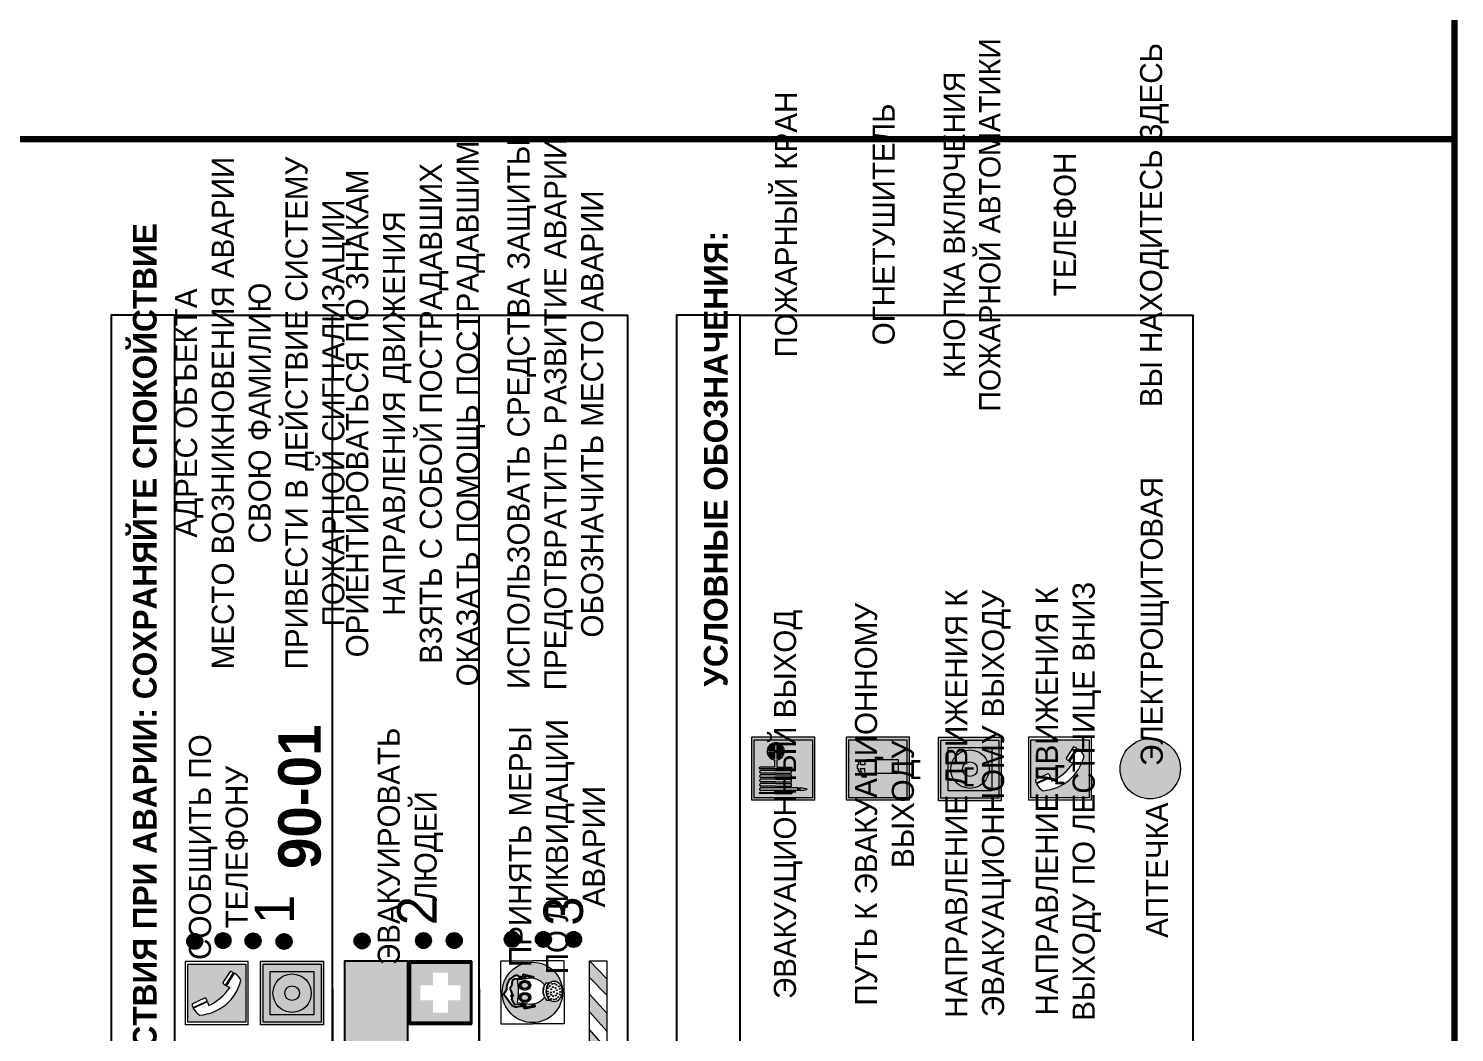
# Model space of a CAD drawing. Header units: millimetres. Extents: x 13114 to 67229, y 22859 to 38520.
# Drawn here: x 19758.9 to 19939.7, y 30784.1 to 30911.3 of the extents above; entities that cross this region are included whole.
import ezdxf

# ---------------------------------------------------------------- set-up
doc = ezdxf.new("R2010")
doc.units = ezdxf.units.MM
doc.styles.add('обычный', font='arial.ttf')

# ---------------------------------------------------------------- blocks, each defined once
blk = doc.blocks.new('A$C38D26F80')
h = blk.add_hatch(color=5)
h.dxf.hatch_style = 1
h.paths.add_polyline_path([(-8.77, -4.48, 1), (-0.19, -4.48, 1)])
h.paths.add_polyline_path([(-6.75, -3.58), (-6.75, -3.31), (-6.62, -3.22), (-6.5, -3.22), (-6.42, -3.3), (-6.39, -3.28), (-6.59, -2.23), (-6.59, -2.01), (-6.38, -1.58), (-4.76, -0.4), (-4.13, -0.79, -0.362848), (-2.1, -2.1, -0.201049), (-2.17, -2.48, 0.085434), (-2.26, -3.13), (-1.9, -3.16), (-2.25, -4.7), (-2.4, -4.59), (-2.43, -4.34), (-2.36, -4.34), (-2.14, -3.34), (-2.47, -3.42), (-2.58, -1.95), (-2.77, -1.58), (-3.58, -1.52), (-3.92, -1.26), (-5.05, -1.73), (-4.87, -1.39), (-5.41, -1.6), (-5.41, -1.46), (-6.13, -1.87), (-6.18, -3.5), (-6.56, -3.47), (-6.37, -4.59), (-6.16, -4.43), (-6.16, -4.66), (-6.36, -4.79), (-6.37, -4.8), (-6.51, -4.76)], flags=16)
h.paths.add_polyline_path([(-6.51, -4.76), (-6.36, -4.79), (-6.37, -4.8)], flags=0)
h.paths.add_polyline_path([(-5.92, -2.34, 0.089508), (-2.67, -2.35), (-2.48, -3.88, -0.268602), (-3.4, -6.18, 0.262449), (-5.2, -6.18, -0.268602), (-6.11, -3.88)], flags=16)
edge = h.paths.add_edge_path(flags=16)
edge.add_ellipse((-5.19, -3.41), major_axis=(0, 0.842), ratio=0.848992, start_angle=0, end_angle=360)
edge = h.paths.add_edge_path(flags=0)
edge.add_ellipse((-5.19, -3.39), major_axis=(0, 0.665), ratio=0.853798, start_angle=0, end_angle=360)
edge = h.paths.add_edge_path(flags=0)
edge.add_ellipse((-5.19, -3.4), major_axis=(0, 0.528), ratio=0.864094, start_angle=0, end_angle=360)
edge = h.paths.add_edge_path(flags=16)
edge.add_ellipse((-3.47, -3.4), major_axis=(0, 0.842), ratio=0.848992, start_angle=0, end_angle=360)
h.paths.add_polyline_path([(-3.13, -6.45), (-3.13, -6.84, 0.383174), (-5.57, -6.85), (-5.57, -6.49, -0.369952)], flags=16)
edge = h.paths.add_edge_path(flags=0)
edge.add_ellipse((-3.47, -3.39), major_axis=(0, 0.665), ratio=0.853798, start_angle=0, end_angle=360)
edge = h.paths.add_edge_path(flags=0)
edge.add_ellipse((-3.47, -3.4), major_axis=(0, 0.528), ratio=0.864094, start_angle=0, end_angle=360)
edge = h.paths.add_edge_path(flags=16)
edge.add_ellipse((-4.34, -7.57), major_axis=(-1.48, 0), ratio=0.744955, start_angle=0, end_angle=360)
h.paths.add_polyline_path([(-5.01, -6.85, -1), (-5.15, -6.85, -1)], flags=0)
h.paths.add_polyline_path([(-5.33, -7.14, -1), (-5.47, -7.14, -1)], flags=0)
h.paths.add_polyline_path([(-4.61, -6.71, -1), (-4.74, -6.71, -1)], flags=16)
h.paths.add_polyline_path([(-5.43, -7.51, -1), (-5.57, -7.51, -1)], flags=0)
h.paths.add_polyline_path([(-4.26, -6.67, -1), (-4.4, -6.67, -1)], flags=16)
h.paths.add_polyline_path([(-4.74, -7.14, -1), (-4.88, -7.14, -1)], flags=0)
h.paths.add_polyline_path([(-4.93, -7.43, -1), (-5.07, -7.43, -1)], flags=0)
h.paths.add_polyline_path([(-4.41, -7.07, -1), (-4.54, -7.07, -1)], flags=0)
h.paths.add_polyline_path([(-5.33, -7.87, -1), (-5.46, -7.87, -1)], flags=0)
h.paths.add_polyline_path([(-3.8, -6.71, -1), (-3.94, -6.71, -1)], flags=16)
h.paths.add_polyline_path([(-4.85, -7.78, -1), (-4.98, -7.78, -1)], flags=0)
h.paths.add_polyline_path([(-3.96, -7.14, -1), (-4.1, -7.14, -1)], flags=0)
h.paths.add_polyline_path([(-4.33, -7.53, -1), (-4.47, -7.53, -1)], flags=0)
h.paths.add_polyline_path([(-5.09, -8.12, -1), (-5.23, -8.12, -1)], flags=0)
h.paths.add_polyline_path([(-3.5, -6.94, -1), (-3.64, -6.94, -1)], flags=0)
h.paths.add_polyline_path([(-4.54, -7.97, -1), (-4.68, -7.97, -1)], flags=0)
h.paths.add_polyline_path([(-3.66, -7.39, -1), (-3.8, -7.39, -1)], flags=0)
h.paths.add_polyline_path([(-4.73, -8.35, -1), (-4.86, -8.35, -1)], flags=0)
h.paths.add_polyline_path([(-4.09, -7.96, -1), (-4.23, -7.96, -1)], flags=0)
h.paths.add_polyline_path([(-3.77, -7.74, -1), (-3.91, -7.74, -1)], flags=0)
h.paths.add_polyline_path([(-3.22, -7.27, -1), (-3.35, -7.27, -1)], flags=0)
h.paths.add_polyline_path([(-4.34, -8.4, -1), (-4.47, -8.4, -1)], flags=0)
h.paths.add_polyline_path([(-3.16, -7.61, -1), (-3.3, -7.61, -1)], flags=0)
h.paths.add_polyline_path([(-3.9, -8.35, -1), (-4.04, -8.35, -1)], flags=0)
h.paths.add_polyline_path([(-3.32, -7.91, -1), (-3.46, -7.91, -1)], flags=0)
h.paths.add_polyline_path([(-3.55, -8.23, -1), (-3.69, -8.23, -1)], flags=0)
at = {"color": 5, "lineweight": 5}
for p, q in [((-4.48, 0), (-8.96, 0)), ((-8.96, 0), (-8.96, -4.48)), ((-4.48, 0), (0, 0)), ((0, 0), (0, -4.48)), ((-6.59, -2.01), (-6.38, -1.58)), ((-6.59, -2.23), (-6.59, -2.01)), ((-6.38, -1.58), (-4.76, -0.4)), ((-6.13, -1.87), (-6.18, -3.5)), ((-5.41, -1.46), (-6.13, -1.87)), ((-4.87, -1.39), (-5.41, -1.6)), ((-5.41, -1.6), (-5.41, -1.46)), ((-3.92, -1.26), (-5.05, -1.73)), ((-5.05, -1.73), (-4.87, -1.39)), ((-4.76, -0.4), (-4.13, -0.79)), ((-3.58, -1.52), (-3.92, -1.26)), ((-2.77, -1.58), (-3.58, -1.52)), ((-2.58, -1.95), (-2.77, -1.58)), ((-2.47, -3.42), (-2.58, -1.95)), ((-6.75, -3.31), (-6.62, -3.22)), ((-6.75, -3.58), (-6.75, -3.31)), ((-6.51, -4.76), (-6.75, -3.58)), ((-6.62, -3.22), (-6.5, -3.22)), ((-6.39, -3.28), (-6.59, -2.23)), ((-6.18, -3.5), (-6.56, -3.47)), ((-6.56, -3.47), (-6.37, -4.59)), ((-6.5, -3.22), (-6.42, -3.3)), ((-6.42, -3.3), (-6.39, -3.28)), ((-5.92, -2.34), (-6.11, -3.88)), ((-2.67, -2.34), (-2.48, -3.88)), ((-2.14, -3.34), (-2.47, -3.42)), ((-2.36, -4.34), (-2.14, -3.34)), ((-1.9, -3.16), (-2.26, -3.13)), ((-2.25, -4.7), (-1.9, -3.16)), ((-8.96, -8.96), (-8.96, -4.48)), ((-6.37, -4.8), (-6.51, -4.76)), ((-6.37, -4.59), (-6.16, -4.43)), ((-6.16, -4.66), (-6.37, -4.8)), ((-6.16, -4.43), (-6.16, -4.66)), ((-2.43, -4.34), (-2.4, -4.59)), ((-2.43, -4.34), (-2.36, -4.34)), ((-2.4, -4.59), (-2.25, -4.7)), ((0, -8.96), (0, -4.48)), ((-5.57, -6.49), (-5.57, -6.85)), ((-3.13, -6.45), (-3.13, -6.84)), ((-4.48, -8.96), (-8.96, -8.96)), ((-4.48, -8.96), (0, -8.96))]:
    blk.add_line(p, q, dxfattribs=at)
at = {"color": 5}
for p, q in [((-6.59, -2.01), (-6.38, -1.58)), ((-6.59, -2.23), (-6.59, -2.01)), ((-6.38, -1.58), (-4.76, -0.4)), ((-6.13, -1.87), (-6.18, -3.5)), ((-5.41, -1.46), (-6.13, -1.87)), ((-4.87, -1.39), (-5.41, -1.6)), ((-5.41, -1.6), (-5.41, -1.46)), ((-3.92, -1.26), (-5.05, -1.73)), ((-5.05, -1.73), (-4.87, -1.39)), ((-4.76, -0.4), (-4.13, -0.79)), ((-3.58, -1.52), (-3.92, -1.26)), ((-2.77, -1.58), (-3.58, -1.52)), ((-2.58, -1.95), (-2.77, -1.58)), ((-2.47, -3.42), (-2.58, -1.95)), ((-6.75, -3.31), (-6.62, -3.22)), ((-6.75, -3.58), (-6.75, -3.31)), ((-6.51, -4.76), (-6.75, -3.58)), ((-6.62, -3.22), (-6.5, -3.22)), ((-6.39, -3.28), (-6.59, -2.23)), ((-6.18, -3.5), (-6.56, -3.47)), ((-6.56, -3.47), (-6.37, -4.59)), ((-6.5, -3.22), (-6.42, -3.3)), ((-6.42, -3.3), (-6.39, -3.28)), ((-2.14, -3.34), (-2.47, -3.42)), ((-2.36, -4.34), (-2.14, -3.34)), ((-2.26, -3.13), (-1.9, -3.16)), ((-1.9, -3.16), (-2.25, -4.7)), ((-6.37, -4.8), (-6.51, -4.76)), ((-6.36, -4.79), (-6.51, -4.76)), ((-6.37, -4.59), (-6.16, -4.43)), ((-6.16, -4.66), (-6.37, -4.8)), ((-6.16, -4.66), (-6.36, -4.79)), ((-6.16, -4.43), (-6.16, -4.66)), ((-2.4, -4.59), (-2.43, -4.34)), ((-2.43, -4.34), (-2.36, -4.34)), ((-2.25, -4.7), (-2.4, -4.59))]:
    blk.add_line(p, q, dxfattribs=at)
at = {"color": 5, "lineweight": 5}
for centre, radius in [((-4.48, -4.48), 4.29), ((-5.5, -7.51), 0.0678), ((-5.4, -7.14), 0.0678), ((-5.4, -7.87), 0.0678), ((-5.16, -8.12), 0.0678), ((-5.08, -6.85), 0.0678), ((-5, -7.43), 0.0678), ((-4.91, -7.78), 0.0678), ((-4.81, -7.14), 0.0678), ((-4.67, -6.71), 0.0678), ((-4.61, -7.97), 0.0678), ((-4.47, -7.07), 0.0678), ((-4.4, -7.53), 0.0678), ((-4.33, -6.67), 0.0678), ((-4.16, -7.96), 0.0678), ((-4.03, -7.14), 0.0678), ((-3.87, -6.71), 0.0678), ((-3.84, -7.74), 0.0678), ((-3.73, -7.39), 0.0678), ((-3.57, -6.94), 0.0678), ((-3.39, -7.91), 0.0678), ((-3.28, -7.27), 0.0678), ((-3.23, -7.61), 0.0678), ((-4.79, -8.35), 0.0678), ((-4.4, -8.4), 0.0678), ((-3.97, -8.35), 0.0678), ((-3.62, -8.23), 0.0678)]:
    blk.add_circle(centre, radius, dxfattribs=at)
at = {"color": 5}
for centre, radius, start, end in [((-3.89, -2.66), 1.88, 17.387, 97.1599), ((-0.35, -3.07), 1.91, 162.2553, 181.7878), ((-2.6, -2.2), 0.511, 326.3906, 11.8614)]:
    blk.add_arc(centre, radius, start, end, dxfattribs=at)
at = {"color": 5, "lineweight": 5}
for centre, radius, start, end in [((-3.66, -4.24), 2.47, 171.573, 231.7124), ((-4.28, 6.66), 9.15, 259.6987, 280.1569), ((-4.93, -4.24), 2.47, 308.2876, 8.427), ((-0.47, -3.05), 1.79, 161.5846, 182.4584), ((-2.6, -2.2), 0.513, 326.4781, 11.7739), ((-4.33, -7.88), 1.87, 50.358, 131.5662), ((-4.3, -7.78), 1.83, 60.5889, 119.4111), ((-4.34, -8.2), 1.82, 48.4943, 132.3565)]:
    blk.add_arc(centre, radius, start, end, dxfattribs=at)
for centre, major_axis, ratio in [((-5.19, -3.41), (0, 0.842), 0.848992), ((-5.19, -3.39), (0, 0.665), 0.853798), ((-5.19, -3.4), (0, 0.528), 0.864094), ((-3.47, -3.4), (0, 0.842), 0.848992), ((-3.47, -3.39), (0, 0.665), 0.853798), ((-3.47, -3.4), (0, 0.528), 0.864094), ((-4.34, -7.57), (-1.48, 0), 0.744955)]:
    blk.add_ellipse(centre, major_axis=major_axis, ratio=ratio, dxfattribs=at)
blk = doc.blocks.new('A$C47DD6509')
at = {"lineweight": 5}
for points in [[(-8.69, 0), (-11.19, 0), (-11.19, -2.22)], [(-4.22, 0), (-6.45, 0), (-8.91, -2.22), (-6.61, -2.22)], [(0, 0), (-2.09, 0), (-4.36, -2.22), (-2.29, -2.22)]]:
    blk.add_hatch(color=242, dxfattribs=at).paths.add_polyline_path(points)
at = {"color": 242, "lineweight": 5}
for p, q in [((-11.19, -2.22), (-8.69, 0)), ((-11.19, -2.22), (-11.19, 0)), ((-11.19, 0), (-8.69, 0)), ((-11.19, 0), (0, 0)), ((-8.91, -2.22), (-6.45, 0)), ((-6.61, -2.22), (-4.22, 0)), ((-4.36, -2.22), (-2.09, 0)), ((-2.29, -2.22), (0, 0)), ((0, 0), (0, -2.22)), ((0, -2.22), (-11.19, -2.22))]:
    blk.add_line(p, q, dxfattribs=at)
blk = doc.blocks.new('A$C32E8229D')
at = {"true_color": 0xffffff}
blk.add_hatch(color=7, dxfattribs=at).paths.add_polyline_path([(0, 0), (0, -8), (16, -8), (16, 0)])
h = blk.add_hatch(color=126)
h.paths.add_polyline_path([(0.2, -0.2), (15.8, -0.2), (15.8, -7.8), (0.2, -7.8)])
h.paths.add_polyline_path([(13.49, -2.05), (12.08, -2.05), (11.37, -2.63, 0.162397), (11.29, -2.84), (11.29, -3.63), (10.35, -3.63), (10.35, -4.05), (11.68, -4.05), (11.68, -3.48), (12.26, -4.28), (11.29, -5.1), (11.29, -6.78), (11.85, -6.78), (11.85, -5.44), (12.8, -4.64), (12.8, -5.94), (14.46, -5.94), (14.46, -5.39), (13.45, -5.39), (13.45, -3.97), (12.46, -2.59), (13.15, -2.59), (13.69, -3.34), (14.18, -3)], flags=16)
h.paths.add_polyline_path([(10.74, -1.82, 1), (11.8, -1.82, 1)], flags=16)
h.paths.add_polyline_path([(9.39, -3.59), (5.99, -3.59), (6.56, -3.03), (5.91, -3.03), (5.1, -3.83), (5.91, -4.64), (6.56, -4.64), (5.99, -4.09), (9.39, -4.09)], flags=16)
h.paths.add_polyline_path([(4.29, -1.08), (1.72, -1.08), (1.72, -6.6), (4.29, -6.6)], flags=16)
at = {"color": 126}
blk.add_lwpolyline([(16, -8), (0, -8), (0, 0), (16, 0)], close=True, dxfattribs=at)
blk = doc.blocks.new('A$C18900ED3')
h = blk.add_hatch(color=126)
h.paths.add_polyline_path([(-0.18, -0.18), (-7.02, -0.18), (-7.02, -7.02), (-0.18, -7.02)])
h.paths.add_polyline_path([(-5.89, -4.46), (-5.89, -2.77), (-4.46, -2.77), (-4.46, -1.31), (-2.77, -1.31), (-2.77, -2.77), (-1.33, -2.77), (-1.33, -4.46), (-2.77, -4.46), (-2.77, -5.89), (-4.46, -5.89), (-4.46, -4.46)], flags=16)
at = {"color": 126}
for p, q in [((-7.2, 0), (-7.2, -7.2)), ((0, 0), (-7.2, 0)), ((0, -7.2), (0, 0)), ((-7.02, -7.02), (-7.02, -0.18)), ((-7.02, -0.18), (-0.18, -0.18)), ((-0.18, -0.18), (-0.18, -7.02)), ((-7.2, -7.2), (0, -7.2)), ((-0.18, -7.02), (-7.02, -7.02))]:
    blk.add_line(p, q, dxfattribs=at)
blk = doc.blocks.new('A$C456E1F9C')
at = {"lineweight": 5}
h = blk.add_hatch(color=242, dxfattribs=at)
h.paths.add_polyline_path([(0.51, -1.47), (0.51, -13.26), (12.29, -13.26), (12.29, -1.47)])
h.paths.add_polyline_path([(5.42, -4.95, -0.254479), (4.78, -5.4), (3.52, -2.53, -0.209735), (4.23, -2.4)], flags=16)
h.paths.add_polyline_path([(8.53, -8.6), (10.87, -10.17), (10.54, -10.76), (8.03, -9.13, -0.192251)], flags=16)
h.paths.add_polyline_path([(4.61, -5.49, 0.005518), (3.87, -5.72, 0.128647), (7.49, -10.01, 0.00809), (7.83, -9.33), (10.47, -10.97, -0.16736), (8.99, -12.25, -0.327862), (1.95, -3.95, -0.166952), (3.36, -2.62)], flags=16)
at = {"color": 242, "lineweight": 5}
for p, q in [((0, -13.77), (0, -0.97)), ((12.8, -0.97), (0, -0.97)), ((4.61, -5.49), (3.36, -2.62)), ((3.52, -2.53), (4.78, -5.4)), ((4.23, -2.4), (5.42, -4.95)), ((12.8, -13.77), (12.8, -0.97)), ((10.81, -10.12), (8.53, -8.6)), ((7.83, -9.33), (10.47, -10.97)), ((8.03, -9.13), (10.54, -10.76)), ((10.54, -10.76), (10.8, -10.3)), ((10.8, -10.3), (10.81, -10.12)), ((0, -13.77), (12.8, -13.77))]:
    blk.add_line(p, q, dxfattribs=at)
blk.add_lwpolyline([(0.51, -1.47), (12.29, -1.47), (12.29, -13.26), (0.51, -13.26)], close=True, dxfattribs=at)
for centre, radius, start, end in [((4.59, -5.34), 2.99, 114.2845, 152.1974), ((4.02, -3.27), 0.891, 76.3284, 123.7092), ((11.12, -3.31), 9.19, 183.9915, 256.6009), ((14.98, -39.1), 35.17, 107.1487, 108.4135), ((13.86, -0.94), 11.08, 205.5536, 234.8762), ((4.68, -4.59), 0.824, 276.9621, 334.0723), ((8.94, -9.5), 0.989, 114.4092, 157.9388), ((-13.31, 0.8), 23.44, 332.5487, 334.4027), ((7.87, -9.46), 3, 291.9291, 329.9329)]:
    blk.add_arc(centre, radius, start, end, dxfattribs=at)
blk = doc.blocks.new('A$C54414219')
at = {"true_color": 0xffffff}
h = blk.add_hatch(color=7, dxfattribs=at)
h.paths.add_polyline_path([(2.39, -9.45), (2.39, -18.3), (11.23, -18.3), (11.23, -9.45)], flags=0)
h.paths.add_polyline_path([(10.71, -13.87, -1), (2.92, -13.87, -1)], flags=0)
h.paths.add_polyline_path([(8.3, -13.87, -1), (5.33, -13.87, -1)], flags=0)
h.paths.add_polyline_path([(0.41, -7.47), (0.41, -20.27), (13.21, -20.27), (13.21, -7.47)])
h.paths.add_polyline_path([(0.92, -19.77), (12.71, -19.77), (12.71, -7.98), (0.92, -7.98)], flags=16)
h.paths.add_polyline_path([(11.23, -9.45), (11.23, -18.3), (2.39, -18.3), (2.39, -9.45)], flags=0)
at = {"lineweight": 5}
h = blk.add_hatch(color=242, dxfattribs=at)
h.paths.add_polyline_path([(12.71, -7.98), (0.92, -7.98), (0.92, -19.77), (12.71, -19.77)])
h.paths.add_polyline_path([(11.23, -18.3), (2.39, -18.3), (2.39, -9.45), (11.23, -9.45)], flags=16)
h.paths.add_polyline_path([(10.71, -13.87, -1), (2.92, -13.87, -1)], flags=0)
h.paths.add_polyline_path([(8.3, -13.87, -1), (5.33, -13.87, -1)], flags=0)
at = {"true_color": 0xffffff}
h = blk.add_hatch(color=7, dxfattribs=at)
h.paths.add_polyline_path([(2.39, -9.45), (2.39, -18.3), (11.23, -18.3), (11.23, -9.45)])
h.paths.add_polyline_path([(10.71, -13.87, -1), (2.92, -13.87, -1)], flags=16)
h.paths.add_polyline_path([(8.3, -13.87, -1), (5.33, -13.87, -1)], flags=0)
at = {"lineweight": 5}
h = blk.add_hatch(color=242, dxfattribs=at)
h.paths.add_polyline_path([(2.92, -13.87, 1), (10.71, -13.87, 1)])
h.paths.add_polyline_path([(8.3, -13.87, -1), (5.33, -13.87, -1)], flags=16)
at = {"color": 242, "lineweight": 5}
for p, q in [((0.41, -20.27), (0.41, -7.47)), ((0.41, -7.47), (13.21, -7.47)), ((0.41, -7.47), (13.21, -7.47)), ((13.21, -20.27), (13.21, -7.47)), ((0.41, -20.27), (13.21, -20.27))]:
    blk.add_line(p, q, dxfattribs=at)
for points in [[(0.92, -7.98), (12.71, -7.98), (12.71, -19.77), (0.92, -19.77)], [(2.39, -9.45), (11.23, -9.45), (11.23, -18.3), (2.39, -18.3)]]:
    blk.add_lwpolyline(points, close=True, dxfattribs=at)
for radius in [3.89, 1.49]:
    blk.add_circle((6.81, -13.87), radius, dxfattribs=at)
blk = doc.blocks.new('A$C37112FD5')
at = {"true_color": 0xf5f5ff}
h = blk.add_hatch(color=7, dxfattribs=at)
h.dxf.hatch_style = 1
h.paths.add_polyline_path([(12.8, -7.4), (0, -7.4), (0, -20.2), (12.8, -20.2)])
h.paths.add_polyline_path([(12.29, -7.91), (12.29, -19.69), (0.51, -19.69), (0.51, -7.91)], flags=16)
h.paths.add_polyline_path([(4.98, -9.04, -0.42597), (5.17, -9.22), (5.17, -12.25), (5.17, -15.29, -0.432244), (4.98, -15.47), (4.83, -15.47, -0.42597), (4.64, -15.29), (4.64, -12.25), (4.64, -9.22, -0.432244), (4.83, -9.04)], flags=0)
h.paths.add_polyline_path([(4.28, -9.22), (4.28, -12.25), (4.28, -15.29, -0.432244), (4.09, -15.47), (3.94, -15.47, -0.42597), (3.75, -15.29), (3.75, -12.25), (3.75, -9.22, -0.432244), (3.94, -9.04), (4.09, -9.04, -0.42597)], flags=0)
h.paths.add_polyline_path([(5.72, -9.04), (5.87, -9.04, -0.42597), (6.06, -9.22), (6.06, -12.25), (6.06, -15.29, -0.432244), (5.87, -15.47), (5.72, -15.47, -0.42597), (5.53, -15.29), (5.53, -12.25), (5.53, -9.22, -0.432244)], flags=0)
h.paths.add_polyline_path([(6.42, -8.9), (6.5, -8.9, -0.42597), (6.69, -9.08), (6.69, -12.03), (8.21, -12.03, -15.824349), (8.21, -12.47), (6.69, -12.47), (6.69, -15.42, -0.432244), (6.5, -15.6), (6.42, -15.6)], flags=0)
h.paths.add_polyline_path([(3.39, -9.22), (3.39, -12.25), (3.39, -15.29, -0.432244), (3.2, -15.47), (3.05, -15.47, -0.42597), (2.85, -15.29), (2.85, -12.25), (2.85, -9.22, -0.432244), (3.05, -9.04), (3.2, -9.04, -0.42597)], flags=0)
h.paths.add_polyline_path([(2.5, -9.22), (2.5, -16.71), (1.96, -16.71), (1.96, -9.22, -0.432244), (2.15, -9.04), (2.31, -9.04, -0.42597)], flags=0)
h.paths.add_polyline_path([(1.61, -8.9), (1.61, -15.6), (1.57, -15.6, -0.42597), (1.37, -15.42), (1.37, -12.03), (1.37, -9.09, -0.432244), (1.57, -8.9)], flags=0)
h.paths.add_polyline_path([(9.76, -10.81), (9.76, -12.03), (8.49, -12.03, -0.336371)], flags=0)
h.paths.add_polyline_path([(8.49, -12.47), (9.76, -12.47), (9.76, -13.7, -0.336371)], flags=0)
h.paths.add_polyline_path([(10.11, -10.81, -0.336371), (11.38, -12.03), (10.11, -12.03)], flags=0)
h.paths.add_polyline_path([(10.11, -12.47), (11.38, -12.47, -0.336371), (10.11, -13.7)], flags=0)
h.paths.add_polyline_path([(2.5, -16.84), (2.5, -17.05), (1.97, -17.05), (1.97, -16.84)], flags=0)
h.paths.add_polyline_path([(2.5, -17.24, -0.033778), (2.24, -18.6, -0.033778), (1.97, -17.24)], flags=0)
h = blk.add_hatch(color=242)
h.dxf.hatch_style = 1
h.paths.add_polyline_path([(12.29, -7.91), (0.51, -7.91), (0.51, -19.69), (12.29, -19.69)])
h.paths.add_polyline_path([(6.42, -15.6), (6.42, -8.9), (6.5, -8.9, -0.42597), (6.69, -9.08), (6.69, -12.03), (8.21, -12.03, -15.824349), (8.21, -12.47), (6.69, -12.47), (6.69, -15.42, -0.432244), (6.5, -15.6)], flags=16)
h.paths.add_polyline_path([(5.87, -15.47), (5.72, -15.47, -0.42597), (5.53, -15.29), (5.53, -12.25), (5.53, -9.22, -0.432244), (5.72, -9.04), (5.87, -9.04, -0.42597), (6.06, -9.22), (6.06, -12.25), (6.06, -15.29, -0.432244)], flags=16)
h.paths.add_polyline_path([(4.98, -15.47), (4.83, -15.47, -0.42597), (4.64, -15.29), (4.64, -12.25), (4.64, -9.22, -0.432244), (4.83, -9.04), (4.98, -9.04, -0.42597), (5.17, -9.22), (5.17, -12.25), (5.17, -15.29, -0.432244)], flags=16)
h.paths.add_polyline_path([(4.09, -15.47), (3.94, -15.47, -0.42597), (3.75, -15.29), (3.75, -12.25), (3.75, -9.22, -0.432244), (3.94, -9.04), (4.09, -9.04, -0.42597), (4.28, -9.22), (4.28, -12.25), (4.28, -15.29, -0.432244)], flags=16)
h.paths.add_polyline_path([(3.2, -15.47), (3.05, -15.47, -0.42597), (2.85, -15.29), (2.85, -12.25), (2.85, -9.22, -0.432244), (3.05, -9.04), (3.2, -9.04, -0.42597), (3.39, -9.22), (3.39, -12.25), (3.39, -15.29, -0.432244)], flags=16)
h.paths.add_polyline_path([(2.5, -17.05), (1.97, -17.05), (1.97, -16.84), (2.5, -16.84)], flags=16)
h.paths.add_polyline_path([(2.5, -17.24, -0.033778), (2.24, -18.6, -0.033778), (1.97, -17.24)], flags=16)
h.paths.add_polyline_path([(2.5, -16.71), (1.96, -16.71), (1.96, -9.22, -0.432244), (2.15, -9.04), (2.31, -9.04, -0.42597), (2.5, -9.22)], flags=16)
h.paths.add_polyline_path([(1.61, -15.6), (1.57, -15.6, -0.42597), (1.37, -15.42), (1.37, -12.03), (1.37, -9.09, -0.432244), (1.57, -8.9), (1.61, -8.9)], flags=16)
h.paths.add_polyline_path([(8.49, -12.47), (9.76, -12.47), (9.76, -13.7, -0.336371)], flags=0)
h.paths.add_polyline_path([(10.11, -13.7), (10.11, -12.47), (11.38, -12.47, -0.336371)], flags=0)
h.paths.add_polyline_path([(8.49, -12.03, -0.336371), (9.76, -10.81), (9.76, -12.03)], flags=0)
h.paths.add_polyline_path([(10.11, -12.03), (10.11, -10.81, -0.336371), (11.38, -12.03)], flags=0)
h = blk.add_hatch(color=7, dxfattribs=at)
h.dxf.hatch_style = 1
h.paths.add_polyline_path([(1.61, -8.9), (1.57, -8.9, 0.432244), (1.37, -9.09), (1.37, -12.03), (1.37, -15.42, 0.42597), (1.57, -15.6), (1.61, -15.6)])
h.paths.add_polyline_path([(2.5, -9.22, 0.42597), (2.31, -9.04), (2.15, -9.04, 0.432244), (1.96, -9.22), (1.96, -16.71), (2.5, -16.71)])
h.paths.add_polyline_path([(2.5, -16.84), (1.97, -16.84), (1.97, -17.05), (2.5, -17.05)])
h.paths.add_polyline_path([(2.5, -17.24), (1.97, -17.24, 0.033778), (2.24, -18.6, 0.033778)])
h.paths.add_polyline_path([(3.39, -12.25), (3.39, -9.22, 0.42597), (3.2, -9.04), (3.05, -9.04, 0.432244), (2.85, -9.22), (2.85, -12.25), (2.85, -15.29, 0.42597), (3.05, -15.47), (3.2, -15.47, 0.432244), (3.39, -15.29)])
h.paths.add_polyline_path([(4.28, -12.25), (4.28, -9.22, 0.42597), (4.09, -9.04), (3.94, -9.04, 0.432244), (3.75, -9.22), (3.75, -12.25), (3.75, -15.29, 0.42597), (3.94, -15.47), (4.09, -15.47, 0.432244), (4.28, -15.29)])
h.paths.add_polyline_path([(5.17, -12.25), (5.17, -9.22, 0.42597), (4.98, -9.04), (4.83, -9.04, 0.432244), (4.64, -9.22), (4.64, -12.25), (4.64, -15.29, 0.42597), (4.83, -15.47), (4.98, -15.47, 0.432244), (5.17, -15.29)])
h.paths.add_polyline_path([(6.06, -12.25), (6.06, -9.22, 0.42597), (5.87, -9.04), (5.72, -9.04, 0.432244), (5.53, -9.22), (5.53, -12.25), (5.53, -15.29, 0.42597), (5.72, -15.47), (5.87, -15.47, 0.432244), (6.06, -15.29)])
h.paths.add_polyline_path([(6.69, -12.47), (8.21, -12.47, 15.824349), (8.21, -12.03), (6.69, -12.03), (6.69, -9.08, 0.42597), (6.5, -8.9), (6.42, -8.9), (6.42, -15.6), (6.5, -15.6, 0.432244), (6.69, -15.42)])
h.paths.add_polyline_path([(8.49, -12.47), (9.76, -12.47), (9.76, -13.7, -0.336371)], flags=16)
h.paths.add_polyline_path([(8.49, -12.03, -0.336371), (9.76, -10.81), (9.76, -12.03)], flags=16)
h.paths.add_polyline_path([(10.11, -12.47), (11.38, -12.47, -0.336371), (10.11, -13.7)], flags=16)
h.paths.add_polyline_path([(10.11, -12.03), (10.11, -10.81, -0.336371), (11.38, -12.03)], flags=16)
h = blk.add_hatch(color=242)
h.dxf.hatch_style = 1
h.paths.add_polyline_path([(9.76, -10.81, 0.336371), (8.49, -12.03), (9.76, -12.03)])
h.paths.add_polyline_path([(10.11, -10.81), (10.11, -12.03), (11.38, -12.03, 0.336371)])
h.paths.add_polyline_path([(11.38, -12.47), (10.11, -12.47), (10.11, -13.7, 0.336371)])
h.paths.add_polyline_path([(9.76, -12.47), (8.49, -12.47, 0.336371), (9.76, -13.7)])
at = {"color": 242, "lineweight": 5}
for p, q in [((0, -20.2), (0, -7.4)), ((0, -7.4), (12.8, -7.4)), ((12.8, -20.2), (12.8, -7.4)), ((1.37, -12.03), (1.37, -9.08)), ((1.57, -8.9), (1.61, -8.9)), ((1.61, -8.9), (1.61, -15.6)), ((1.96, -16.71), (1.96, -9.22)), ((2.15, -9.04), (2.31, -9.04)), ((2.5, -16.71), (2.5, -9.22)), ((2.85, -12.25), (2.85, -9.22)), ((3.05, -9.04), (3.2, -9.04)), ((3.39, -12.25), (3.39, -9.22)), ((3.75, -12.25), (3.75, -9.22)), ((3.94, -9.04), (4.09, -9.04)), ((4.28, -12.25), (4.28, -9.22)), ((4.64, -12.25), (4.64, -9.22)), ((4.83, -9.04), (4.98, -9.04)), ((5.17, -12.25), (5.17, -9.22)), ((5.53, -12.25), (5.53, -9.22)), ((5.72, -9.04), (5.87, -9.04)), ((6.06, -12.25), (6.06, -9.22)), ((6.42, -8.9), (6.42, -15.6)), ((6.5, -8.9), (6.42, -8.9)), ((6.69, -12.03), (6.69, -9.08)), ((9.76, -10.81), (9.76, -12.03)), ((10.11, -10.81), (10.11, -12.03)), ((1.37, -12.03), (1.37, -15.42)), ((2.85, -12.25), (2.85, -15.29)), ((3.39, -12.25), (3.39, -15.29)), ((3.75, -12.25), (3.75, -15.29)), ((4.28, -12.25), (4.28, -15.29)), ((4.64, -12.25), (4.64, -15.29)), ((5.17, -12.25), (5.17, -15.29)), ((5.53, -12.25), (5.53, -15.29)), ((6.06, -12.25), (6.06, -15.29)), ((8.21, -12.03), (6.69, -12.03)), ((8.21, -12.47), (6.69, -12.47)), ((6.69, -12.47), (6.69, -15.42)), ((9.76, -12.03), (8.49, -12.03)), ((9.76, -12.47), (8.49, -12.47)), ((9.76, -12.47), (9.76, -13.7)), ((11.38, -12.03), (10.11, -12.03)), ((11.38, -12.47), (10.11, -12.47)), ((10.11, -12.47), (10.11, -13.7)), ((1.57, -15.6), (1.61, -15.6)), ((1.96, -16.71), (2.5, -16.71)), ((1.97, -16.84), (2.5, -16.84)), ((1.97, -17.05), (1.97, -16.84)), ((2.5, -17.05), (1.97, -17.05)), ((1.97, -17.24), (2.5, -17.24)), ((2.5, -16.84), (2.5, -17.05)), ((3.05, -15.47), (3.2, -15.47)), ((3.94, -15.47), (4.09, -15.47)), ((4.83, -15.47), (4.98, -15.47)), ((5.72, -15.47), (5.87, -15.47)), ((6.42, -15.6), (6.5, -15.6)), ((0, -20.2), (12.8, -20.2))]:
    blk.add_line(p, q, dxfattribs=at)
blk.add_lwpolyline([(0.51, -7.91), (12.29, -7.91), (12.29, -19.69), (0.51, -19.69)], close=True, dxfattribs=at)
for centre, radius, start, end in [((1.56, -9.09), 0.182, 87.1027, 180.6071), ((2.15, -9.22), 0.182, 87.1027, 180.6071), ((2.32, -9.22), 0.182, 359.3929, 92.8973), ((3.04, -9.22), 0.182, 87.1027, 180.6071), ((3.21, -9.22), 0.182, 359.3929, 92.8973), ((3.93, -9.22), 0.182, 87.1027, 180.6071), ((4.1, -9.22), 0.182, 359.3929, 92.8973), ((4.82, -9.22), 0.182, 87.1027, 180.6071), ((4.99, -9.22), 0.182, 359.3929, 92.8973), ((5.71, -9.22), 0.182, 87.1027, 180.6071), ((5.88, -9.22), 0.182, 359.3929, 92.8973), ((6.51, -9.09), 0.182, 359.3929, 92.8973), ((9.93, -12.25), 1.74, 187.2319, 172.7681), ((9.93, -12.25), 1.46, 96.9927, 171.3585), ((9.93, -12.25), 1.46, 8.6415, 83.0073), ((9.93, -12.25), 1.46, 188.6415, 263.0073), ((9.93, -12.25), 1.46, 276.9927, 351.3585), ((1.56, -15.42), 0.182, 179.3929, 272.8973), ((12.17, -15.98), 10.27, 187.041, 194.7793), ((-7.7, -15.98), 10.27, 345.2207, 352.959), ((3.04, -15.29), 0.182, 179.3929, 272.8973), ((3.21, -15.29), 0.182, 267.1027, 0.6071), ((3.93, -15.29), 0.182, 179.3929, 272.8973), ((4.1, -15.29), 0.182, 267.1027, 0.6071), ((4.82, -15.29), 0.182, 179.3929, 272.8973), ((4.99, -15.29), 0.182, 267.1027, 0.6071), ((5.71, -15.29), 0.182, 179.3929, 272.8973), ((5.88, -15.29), 0.182, 267.1027, 0.6071), ((6.51, -15.42), 0.182, 267.1027, 0.6071)]:
    blk.add_arc(centre, radius, start, end, dxfattribs=at)
blk = doc.blocks.new('A$C7B8C2D5B')
at = {"lineweight": 0}
h = blk.add_hatch(color=5, dxfattribs=at)
h.dxf.hatch_style = 1
h.paths.add_polyline_path([(1.397, -3.024, 1), (-2.112, -3.024, 1)])
at = {"color": 5, "lineweight": 0}
blk.add_circle((-0.358, -3.024), 1.755, dxfattribs=at)
blk = doc.blocks.new('A$C3AD82952')
at = {"true_color": 0xf5f5ff}
h = blk.add_hatch(color=7, dxfattribs=at)
h.dxf.hatch_style = 1
h.paths.add_polyline_path([(8.21, 8.73, 0.414214), (7.89, 9.05), (7.22, 9.05), (7.22, 9.92), (7.59, 9.92, 1), (7.57, 10.36), (7.22, 10.36), (7.22, 10.6), (6.43, 10.6), (6.43, 10.36), (6.01, 10.36), (4.74, 9.59), (4.74, 8.69), (4.98, 8.73), (4.98, 9.26), (6.12, 9.91), (6.43, 9.91), (6.43, 9.05), (5.76, 9.05, 0.414214), (5.44, 8.73), (5.44, 2.2), (8.21, 2.2)], flags=0)
h.paths.add_polyline_path([(12.8, 12.8), (0, 12.8), (0, 0), (12.8, 0)])
h.paths.add_polyline_path([(0.51, 12.29), (12.29, 12.29), (12.29, 0.51), (0.51, 0.51)], flags=16)
h.paths.add_polyline_path([(4.74, 9.59), (6.01, 10.36), (6.43, 10.36), (6.43, 10.6), (7.22, 10.6), (7.22, 10.36), (7.59, 10.36, -0.94586), (7.59, 9.92), (7.22, 9.92), (7.22, 9.05), (7.89, 9.05, -0.414214), (8.21, 8.73), (8.21, 2.2), (5.44, 2.2), (5.44, 8.73, -0.414214), (5.76, 9.05), (6.43, 9.05), (6.43, 9.91), (6.12, 9.91), (4.98, 9.26), (4.98, 8.73), (4.74, 8.69)], flags=0)
h = blk.add_hatch(color=242)
h.dxf.hatch_style = 1
h.paths.add_polyline_path([(12.29, 12.29), (0.51, 12.29), (0.51, 0.51), (12.29, 0.51)])
h.paths.add_polyline_path([(4.74, 8.69), (4.74, 9.59), (6.01, 10.36), (6.43, 10.36), (6.43, 10.6), (7.22, 10.6), (7.22, 10.36), (7.59, 10.36, -0.94586), (7.59, 9.92), (7.22, 9.92), (7.22, 9.05), (7.89, 9.05, -0.414214), (8.21, 8.73), (8.21, 2.2), (5.44, 2.2), (5.44, 8.73, -0.414214), (5.76, 9.05), (6.43, 9.05), (6.43, 9.91), (6.12, 9.91), (4.98, 9.26), (4.98, 8.73)], flags=16)
h = blk.add_hatch(color=7, dxfattribs=at)
h.dxf.hatch_style = 1
h.paths.add_polyline_path([(8.21, 8.73, 0.414214), (7.89, 9.05), (7.22, 9.05), (7.22, 9.92), (7.59, 9.92, 1), (7.57, 10.36), (7.22, 10.36), (7.22, 10.6), (6.43, 10.6), (6.43, 10.36), (6.01, 10.36), (4.74, 9.59), (4.74, 8.69), (4.98, 8.73), (4.98, 9.26), (6.12, 9.91), (6.43, 9.91), (6.43, 9.05), (5.76, 9.05, 0.414214), (5.44, 8.73), (5.44, 2.2), (8.21, 2.2)])
at = {"color": 242, "lineweight": 5}
for p, q in [((0, 0), (0, 12.8)), ((0, 12.8), (12.8, 12.8)), ((12.8, 0), (12.8, 12.8)), ((6.01, 10.36), (4.74, 9.59)), ((4.74, 9.59), (4.74, 8.69)), ((4.74, 8.69), (4.98, 8.73)), ((4.98, 9.26), (6.12, 9.91)), ((4.98, 8.73), (4.98, 9.26)), ((5.44, 2.2), (5.44, 8.73)), ((5.76, 9.05), (6.43, 9.05)), ((6.01, 10.36), (6.43, 10.36)), ((6.12, 9.91), (6.43, 9.91)), ((7.22, 10.6), (6.43, 10.6)), ((6.43, 10.6), (6.43, 10.36)), ((6.43, 9.91), (6.43, 9.05)), ((7.22, 10.36), (7.22, 10.6)), ((7.59, 10.36), (7.22, 10.36)), ((7.22, 9.05), (7.22, 9.92)), ((7.59, 9.92), (7.22, 9.92)), ((7.89, 9.05), (7.22, 9.05)), ((8.21, 2.2), (8.21, 8.73)), ((0, 0), (12.8, 0)), ((5.44, 2.2), (8.21, 2.2))]:
    blk.add_line(p, q, dxfattribs=at)
blk.add_lwpolyline([(0.51, 12.29), (12.29, 12.29), (12.29, 0.51), (0.51, 0.51)], close=True, dxfattribs=at)
for centre, radius, start, end in [((5.76, 8.73), 0.32, 90, 180), ((7.58, 10.14), 0.223, 273.1875, 86.8125), ((7.89, 8.73), 0.32, 0, 90)]:
    blk.add_arc(centre, radius, start, end, dxfattribs=at)

msp = doc.modelspace()

# ---------------------------------------------------------------- hatches: boundary and pattern name
at = {"lineweight": 0}
h = msp.add_hatch(color=256, dxfattribs=at)
h.dxf.hatch_style = 1
h.paths.add_polyline_path([(19820.25, 30794.95, 1), (19820.25, 30796.88, 1)])
h = msp.add_hatch(color=256, dxfattribs=at)
h.dxf.hatch_style = 1
h.paths.add_polyline_path([(19828.03, 30794.95, 1), (19828.03, 30796.88, 1)])
h = msp.add_hatch(color=256, dxfattribs=at)
h.dxf.hatch_style = 1
h.paths.add_polyline_path([(19780.01, 30794.69, 1), (19780.01, 30796.62, 1)])
h = msp.add_hatch(color=256, dxfattribs=at)
h.dxf.hatch_style = 1
h.paths.add_polyline_path([(19783.59, 30794.79, 1), (19783.59, 30796.73, 1)])
h = msp.add_hatch(color=256, dxfattribs=at)
h.dxf.hatch_style = 1
h.paths.add_polyline_path([(19787.4, 30794.76, 1), (19787.4, 30796.69, 1)])
h = msp.add_hatch(color=256, dxfattribs=at)
h.dxf.hatch_style = 1
h.paths.add_polyline_path([(19791.33, 30794.67, 1), (19791.33, 30796.61, 1)])
h = msp.add_hatch(color=256, dxfattribs=at)
h.dxf.hatch_style = 1
h.paths.add_polyline_path([(19801.22, 30794.76, 1), (19801.22, 30796.69, 1)])
h = msp.add_hatch(color=256, dxfattribs=at)
h.dxf.hatch_style = 1
h.paths.add_polyline_path([(19809, 30794.8, 1), (19809, 30796.73, 1)])
h = msp.add_hatch(color=256, dxfattribs=at)
h.dxf.hatch_style = 1
h.paths.add_polyline_path([(19812.9, 30794.79, 1), (19812.9, 30796.72, 1)])
h = msp.add_hatch(color=256, dxfattribs=at)
h.dxf.hatch_style = 1
h.paths.add_polyline_path([(19824.2, 30794.94, 1), (19824.2, 30796.88, 1)])

# ---------------------------------------------------------------- linework, layer by layer
at = {"color": 1, "lineweight": 100}
for points in [[(19339.68, 31292.29), (19939.68, 31292.29), (19939.68, 30897.29), (19339.68, 30897.29)], [(19339.68, 30897.29), (19939.68, 30897.29), (19939.68, 30502.29), (19339.68, 30502.29)]]:
    msp.add_lwpolyline(points, close=True, dxfattribs=at)
for points in [[(19777.47, 30731.21), (19777.47, 30874.98), (19769.42, 30874.98), (19769.42, 30731.21)], [(19777.47, 30731.21), (19777.47, 30874.98), (19834.87, 30874.98), (19834.87, 30731.21)], [(19849.12, 30731.21), (19849.12, 30874.98), (19841.07, 30874.98), (19841.07, 30731.21)], [(19849.12, 30731.21), (19849.12, 30874.98), (19906.52, 30874.98), (19906.52, 30731.21)]]:
    msp.add_lwpolyline(points, close=True)
for points in [[(19797.47, 30789.63), (19797.47, 30731.21), (19797.47, 30874.98)], [(19816.04, 30789.63), (19816.04, 30731.21), (19816.04, 30874.98)]]:
    msp.add_lwpolyline(points)
for centre in [(19820.25, 30795.92), (19828.03, 30795.91), (19780.01, 30795.66), (19783.59, 30795.76), (19787.4, 30795.72), (19791.33, 30795.64), (19801.22, 30795.72), (19809, 30795.76), (19812.9, 30795.76), (19824.2, 30795.91)]:
    msp.add_circle(centre, 0.966)

# ---------------------------------------------------------------- block references
at = {"rotation": 90}
for name, p, xscale, yscale, zscale in [('A$C37112FD5', (19845.99, 30813.53), 0.6249984004534781, 0.6249984004534781, 0.6249984004534781), ('A$C3AD82952', (19870.6, 30813.53), 0.625, 0.625, 0.625), ('A$C54414219', (19869.59, 30813.22), 0.625, 0.625, 0.625), ('A$C456E1F9C', (19885.07, 30813.53), 0.625, 0.625, 0.625), ('A$C7B8C2D5B', (19894.53, 30818.31), 2.177419353276491, 2.177419353276491, 2.177419353276491), ('A$C456E1F9C', (19778.19, 30785.1), 0.625, 0.625, 0.625), ('A$C54414219', (19783.68, 30784.84), 0.625, 0.625, 0.625), ('A$C18900ED3', (19807.14, 30793.16), 1.111111111007631, 1.111111111007631, 1.111111111007631), ('A$C38D26F80', (19818.81, 30793.19), 0.8928571427240968, 0.8928571427240968, 0.8928571427240968)]:
    msp.add_blockref(name, p, dxfattribs=dict(at, xscale=xscale, yscale=yscale, zscale=zscale))
at = {"xscale": -1, "rotation": 90}
msp.add_blockref('A$C32E8229D', (19799, 30793.16), dxfattribs=at)
at = {"color": 242, "true_color": 0xc1121c, "rotation": 90}
msp.add_blockref('A$C47DD6509', (19830.03, 30793.19), dxfattribs=at)

# ---------------------------------------------------------------- texts
at = {"lineweight": 0, "attachment_point": 5, "rotation": 90, "style": 'обычный'}
for s, insert, char_height, width in [('\\pi-8.1,l8.1,t8.1;{\\fProxima Nova Rg|b0|i0|c204|p2;КНОПКА ВКЛЮЧЕНИЯ\\PПОЖАРНОЙ АВТОМАТИКИ}', (19878.55, 30886.44), 2.7, 126.6484), ('\\pi-8.4,l8.4,t8.4;{\\fProxima Nova Rg|b0|i0|c204|p2;ВЫ НАХОДИТЕСЬ ЗДЕСЬ\\H1.1997x; }', (19901.63, 30886.42), 2.8, 126.6484), ('\\pi-8.4,l8.4,t8.4;{\\fProxima Nova Rg|b0|i0|c204|p2;ПОЖАРНЫЙ КРАН\\H1.6404x; }', (19854.98, 30886.48), 2.8, 126.6484), ('\\pi-8.4,l8.4,t8.4;{\\fProxima Nova Rg|b0|i0|c204|p2;ОГНЕТУШИТЕЛЬ\\H1.1997x; }', (19867.34, 30886.5), 2.8, 126.6484), ('\\pi-8.4,l8.4,t8.4;{\\fProxima Nova Rg|b0|i0|c204|p2;ОРИЕНТИРОВАТЬСЯ ПО ЗНАКАМ \\PНАПРАВЛЕНИЯ ДВИЖЕНИЯ\\PВЗЯТЬ С СОБОЙ ПОСТРАДАВШИХ\\PОКАЗАТЬ ПОМОЩЬ ПОСТРАДАВШИМ}', (19808, 30862.54), 2.8, 126.6484), ('\\pi-8.4,l8.4,t8.4;{\\fProxima Nova Rg|b0|i0|c204|p2;ИСПОЛЬЗОВАТЬ СРЕДСТВА ЗАЩИТЫ \\PПРЕДОТВРАТИТЬ РАЗВИТИЕ АВАРИИ\\PОБОЗНАЧИТЬ МЕСТО АВАРИИ}', (19825.73, 30862.48), 2.8, 126.6484), ('\\pi-8.4,l8.4,t8.4;{\\fProxima Nova Rg|b0|i0|c204|p2;АДРЕС ОБЪЕКТА\\PМЕСТО ВОЗНИКНОВЕНИЯ АВАРИИ\\PСВОЮ ФАМИЛИЮ\\PПРИВЕСТИ В ДЕЙСТВИЕ СИСТЕМУ \\PПОЖАРНОЙ СИГНАЛИЗАЦИИ}', (19788.64, 30862.6), 2.8, 126.6484), ('\\pi-8.4,l8.4,t8.4;{\\fProxima Nova Rg|b0|i0|c204|p2;ТЕЛЕФОН\\H1.1997x; }', (19890.31, 30886.49), 2.8, 126.6484), ('{\\fProxima Nova Rg|b1|i0|c204|p2;ДЕЙСТВИЯ ПРИ АВАРИИ: СОХРАНЯЙТЕ СПОКОЙСТВИЕ\\H1.6644x; }', (19774.1, 30830.16), 3, 175.1736), ('{\\fProxima Nova Rg|b1|i0|c204|p2;УСЛОВНЫЕ ОБОЗНАЧЕНИЯ:\\H1.1997x; }', (19846.06, 30856.8), 3, 175.1736), ('\\pi-8.4,l8.4,t8.4;{\\fProxima Nova Rg|b0|i0|c204|p2;ЭЛЕКТРОЩИТОВАЯ\\H1.1997x; }', (19901.71, 30836.2), 2.8, 126.6484), ('\\pi-8.4,l8.4,t8.4;{\\fProxima Nova Rg|b0|i0|c204|p2;НАПРАВЛЕНИЕ ДВИЖЕНИЯ К \\PВЫХОДУ ПО ЛЕСТНИЦЕ ВНИЗ}', (19890.75, 30813.41), 2.8, 126.6484), ('\\pi-8.4,l8.4,t8.4;{\\fProxima Nova Rg|b0|i0|c204|p2;ПУТЬ К ЭВАКУАЦИОННОМУ \\PВЫХОДУ }', (19867.83, 30813.03), 2.8, 126.6484), ('\\pi-8.4,l8.4,t8.4;{\\fProxima Nova Rg|b0|i0|c204|p2;НАПРАВЛЕНИЕ ДВИЖЕНИЯ К \\PЭВАКУАЦИОННОМУ ВЫХОДУ}', (19879.27, 30813.12), 2.8, 126.6484), ('\\pi-8.4,l8.4,t8.4;{\\fProxima Nova Rg|b0|i0|c204|p2;ЭВАКУАЦИОННЫЙ ВЫХОД\\H1.6404x; }', (19855.22, 30813.02), 2.8, 126.6484), ('{\\fProxima Nova Rg|b1|i0|c204|p2;\\H1.0714x;90-01\\fProxima Nova Rg|b0|i0|c204|p2;\\H0.93331x; \\H1.3449x; }', (19793.32, 30813.98), 5, 126.6484), ('{\\fProxima Nova Rg|b0|i0|c204|p2;ЭВАКУИРОВАТЬ \\PЛЮДЕЙ}', (19807.34, 30807.7), 2.8, 126.6484), ('{\\fProxima Nova Rg|b0|i0|c204|p2;ПРИНЯТЬ МЕРЫ \\PПО ЛИКВИДАЦИИ \\PАВАРИИ}', (19825.92, 30807.66), 2.8, 126.6484), ('{\\fProxima Nova Rg|b0|i0|c204|p2;СООБЩИТЬ ПО \\PТЕЛЕФОНУ}', (19783.02, 30807.6), 2.8, 126.6484), ('\\pi-8.4,l8.4,t8.4;{\\fProxima Nova Rg|b0|i0|c204|p2;АПТЕЧКА\\H1.1667x; }', (19901.97, 30804.68), 2.8, 126.6484), ('{\\fProxima Nova Rg|b0|i0|c204|p2;1\\H1.1667x; }', (19790.09, 30799.7), 5, 126.6484), ('{\\fProxima Nova Rg|b0|i0|c204|p2;2\\H1.1967x; }', (19808.17, 30799.55), 5, 126.6484), ('{\\fProxima Nova Rg|b0|i0|c204|p2;3\\H1.1967x; }', (19826.75, 30799.49), 5, 126.6484)]:
    msp.add_mtext(s, dxfattribs=dict(at, insert=insert, char_height=char_height, width=width))

doc.saveas('drawing.dxf')
